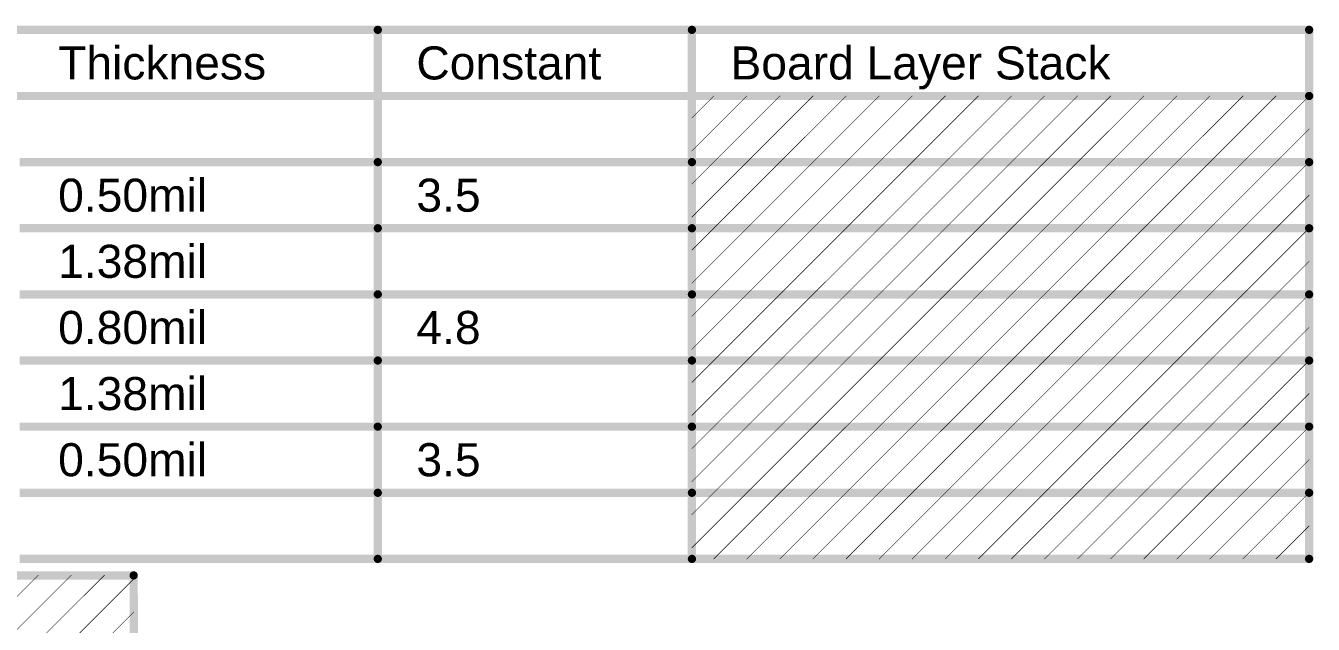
# Model space of a CAD drawing. Header units: millimetres. Extents: x 0 to 13.5, y -0.9 to 3.4.
# Drawn here: x 11.148 to 13.484, y 1.441 to 2.527 of the extents above; entities that cross this region are included whole.
import ezdxf

# ---------------------------------------------------------------- set-up
doc = ezdxf.new("R2010")
doc.units = ezdxf.units.MM
doc.header["$MEASUREMENT"] = 0
doc.layers.add('Mechanical2', color=216, linetype='Continuous')
doc.styles.add('Arial', font='', dxfattribs={"height": 0.2})
doc.styles.get('Arial').set_extended_font_data('Arial')

msp = doc.modelspace()

# ---------------------------------------------------------------- linework, layer by layer
at = {"layer": 'Mechanical2'}
for points, const_width in [([(8.9374, 2.5192), (13.4762, 2.5192)], 0.015), ([(11.7867, 1.5592), (11.7867, 2.5192)], 0.015), ([(12.3565, 1.5592), (12.3565, 2.5192)], 0.015), ([(13.4762, 1.5592), (13.4762, 2.5192)], 0.015), ([(8.9374, 2.3992), (13.4762, 2.3992)], 0.015), ([(12.3565, 2.3595), (12.3962, 2.3992)], 0.001), ([(12.3565, 2.2995), (12.4562, 2.3992)], 0.001), ([(12.3962, 2.2792), (12.5162, 2.3992)], 0.001), ([(12.4562, 2.2792), (12.5762, 2.3992)], 0.001), ([(12.5162, 2.2792), (12.6362, 2.3992)], 0.001), ([(12.5762, 2.2792), (12.6962, 2.3992)], 0.001), ([(12.6362, 2.2792), (12.7562, 2.3992)], 0.001), ([(12.6962, 2.2792), (12.8162, 2.3992)], 0.001), ([(12.7562, 2.2792), (12.8762, 2.3992)], 0.001), ([(12.8162, 2.2792), (12.9362, 2.3992)], 0.001), ([(12.8762, 2.2792), (12.9962, 2.3992)], 0.001), ([(12.9362, 2.2792), (13.0562, 2.3992)], 0.001), ([(12.9962, 2.2792), (13.1162, 2.3992)], 0.001), ([(13.0562, 2.2792), (13.1762, 2.3992)], 0.001), ([(13.1162, 2.2792), (13.2362, 2.3992)], 0.001), ([(13.1762, 2.2792), (13.2962, 2.3992)], 0.001), ([(13.2362, 2.2792), (13.3562, 2.3992)], 0.001), ([(13.2962, 2.2792), (13.4162, 2.3992)], 0.001), ([(13.3562, 2.2792), (13.4762, 2.3992)], 0.001), ([(13.4162, 2.2792), (13.4762, 2.3392)], 0.001), ([(11.1368, 2.2792), (11.7867, 2.2792)], 0.015), ([(11.7867, 2.2792), (12.3565, 2.2792)], 0.015), ([(12.3565, 2.2792), (13.4762, 2.2792)], 0.015), ([(12.3565, 2.2395), (12.3962, 2.2792)], 0.001), ([(12.3565, 2.1795), (12.4562, 2.2792)], 0.001), ([(12.3962, 2.1592), (12.5162, 2.2792)], 0.001), ([(12.4562, 2.1592), (12.5762, 2.2792)], 0.001), ([(12.5162, 2.1592), (12.6362, 2.2792)], 0.001), ([(12.5762, 2.1592), (12.6962, 2.2792)], 0.001), ([(12.6362, 2.1592), (12.7562, 2.2792)], 0.001), ([(12.6962, 2.1592), (12.8162, 2.2792)], 0.001), ([(12.7562, 2.1592), (12.8762, 2.2792)], 0.001), ([(12.8162, 2.1592), (12.9362, 2.2792)], 0.001), ([(12.8762, 2.1592), (12.9962, 2.2792)], 0.001), ([(12.9362, 2.1592), (13.0562, 2.2792)], 0.001), ([(12.9962, 2.1592), (13.1162, 2.2792)], 0.001), ([(13.0562, 2.1592), (13.1762, 2.2792)], 0.001), ([(13.1162, 2.1592), (13.2362, 2.2792)], 0.001), ([(13.1762, 2.1592), (13.2962, 2.2792)], 0.001), ([(13.2362, 2.1592), (13.3562, 2.2792)], 0.001), ([(13.2962, 2.1592), (13.4162, 2.2792)], 0.001), ([(13.3562, 2.1592), (13.4762, 2.2792)], 0.001), ([(13.4162, 2.1592), (13.4762, 2.2192)], 0.001), ([(11.1368, 2.1592), (11.7867, 2.1592)], 0.015), ([(11.7867, 2.1592), (12.3565, 2.1592)], 0.015), ([(12.3565, 2.1592), (13.4762, 2.1592)], 0.015), ([(12.3565, 2.1195), (12.3962, 2.1592)], 0.001), ([(12.3565, 2.0595), (12.4562, 2.1592)], 0.001), ([(12.3962, 2.0392), (12.5162, 2.1592)], 0.001), ([(12.4562, 2.0392), (12.5762, 2.1592)], 0.001), ([(12.5162, 2.0392), (12.6362, 2.1592)], 0.001), ([(12.5762, 2.0392), (12.6962, 2.1592)], 0.001), ([(12.6362, 2.0392), (12.7562, 2.1592)], 0.001), ([(12.6962, 2.0392), (12.8162, 2.1592)], 0.001), ([(12.7562, 2.0392), (12.8762, 2.1592)], 0.001), ([(12.8162, 2.0392), (12.9362, 2.1592)], 0.001), ([(12.8762, 2.0392), (12.9962, 2.1592)], 0.001), ([(12.9362, 2.0392), (13.0562, 2.1592)], 0.001), ([(12.9962, 2.0392), (13.1162, 2.1592)], 0.001), ([(13.0562, 2.0392), (13.1762, 2.1592)], 0.001), ([(13.1162, 2.0392), (13.2362, 2.1592)], 0.001), ([(13.1762, 2.0392), (13.2962, 2.1592)], 0.001), ([(13.2362, 2.0392), (13.3562, 2.1592)], 0.001), ([(13.2962, 2.0392), (13.4162, 2.1592)], 0.001), ([(13.3562, 2.0392), (13.4762, 2.1592)], 0.001), ([(13.4162, 2.0392), (13.4762, 2.0992)], 0.001), ([(11.1368, 2.0392), (11.7867, 2.0392)], 0.015), ([(11.7867, 2.0392), (12.3565, 2.0392)], 0.015), ([(12.3565, 2.0392), (13.4762, 2.0392)], 0.015), ([(12.3565, 1.9995), (12.3962, 2.0392)], 0.001), ([(12.3565, 1.9395), (12.4562, 2.0392)], 0.001), ([(12.3962, 1.9192), (12.5162, 2.0392)], 0.001), ([(12.4562, 1.9192), (12.5762, 2.0392)], 0.001), ([(12.5162, 1.9192), (12.6362, 2.0392)], 0.001), ([(12.5762, 1.9192), (12.6962, 2.0392)], 0.001), ([(12.6362, 1.9192), (12.7562, 2.0392)], 0.001), ([(12.6962, 1.9192), (12.8162, 2.0392)], 0.001), ([(12.7562, 1.9192), (12.8762, 2.0392)], 0.001), ([(12.8162, 1.9192), (12.9362, 2.0392)], 0.001), ([(12.8762, 1.9192), (12.9962, 2.0392)], 0.001), ([(12.9362, 1.9192), (13.0562, 2.0392)], 0.001), ([(12.9962, 1.9192), (13.1162, 2.0392)], 0.001), ([(13.0562, 1.9192), (13.1762, 2.0392)], 0.001), ([(13.1162, 1.9192), (13.2362, 2.0392)], 0.001), ([(13.1762, 1.9192), (13.2962, 2.0392)], 0.001), ([(13.2362, 1.9192), (13.3562, 2.0392)], 0.001), ([(13.2962, 1.9192), (13.4162, 2.0392)], 0.001), ([(13.3562, 1.9192), (13.4762, 2.0392)], 0.001), ([(13.4162, 1.9192), (13.4762, 1.9792)], 0.001), ([(11.1368, 1.9192), (11.7867, 1.9192)], 0.015), ([(11.7867, 1.9192), (12.3565, 1.9192)], 0.015), ([(12.3565, 1.9192), (13.4762, 1.9192)], 0.015), ([(12.3565, 1.8795), (12.3962, 1.9192)], 0.001), ([(12.3565, 1.8195), (12.4562, 1.9192)], 0.001), ([(12.3962, 1.7992), (12.5162, 1.9192)], 0.001), ([(12.4562, 1.7992), (12.5762, 1.9192)], 0.001), ([(12.5162, 1.7992), (12.6362, 1.9192)], 0.001), ([(12.5762, 1.7992), (12.6962, 1.9192)], 0.001), ([(12.6362, 1.7992), (12.7562, 1.9192)], 0.001), ([(12.6962, 1.7992), (12.8162, 1.9192)], 0.001), ([(12.7562, 1.7992), (12.8762, 1.9192)], 0.001), ([(12.8162, 1.7992), (12.9362, 1.9192)], 0.001), ([(12.8762, 1.7992), (12.9962, 1.9192)], 0.001), ([(12.9362, 1.7992), (13.0562, 1.9192)], 0.001), ([(12.9962, 1.7992), (13.1162, 1.9192)], 0.001), ([(13.0562, 1.7992), (13.1762, 1.9192)], 0.001), ([(13.1162, 1.7992), (13.2362, 1.9192)], 0.001), ([(13.1762, 1.7992), (13.2962, 1.9192)], 0.001), ([(13.2362, 1.7992), (13.3562, 1.9192)], 0.001), ([(13.2962, 1.7992), (13.4162, 1.9192)], 0.001), ([(13.3562, 1.7992), (13.4762, 1.9192)], 0.001), ([(13.4162, 1.7992), (13.4762, 1.8592)], 0.001), ([(11.1368, 1.7992), (11.7867, 1.7992)], 0.015), ([(11.7867, 1.7992), (12.3565, 1.7992)], 0.015), ([(12.3565, 1.7992), (13.4762, 1.7992)], 0.015), ([(12.3565, 1.7595), (12.3962, 1.7992)], 0.001), ([(12.3565, 1.6995), (12.4562, 1.7992)], 0.001), ([(12.3962, 1.6792), (12.5162, 1.7992)], 0.001), ([(12.4562, 1.6792), (12.5762, 1.7992)], 0.001), ([(12.5162, 1.6792), (12.6362, 1.7992)], 0.001), ([(12.5762, 1.6792), (12.6962, 1.7992)], 0.001), ([(12.6362, 1.6792), (12.7562, 1.7992)], 0.001), ([(12.6962, 1.6792), (12.8162, 1.7992)], 0.001), ([(12.7562, 1.6792), (12.8762, 1.7992)], 0.001), ([(12.8162, 1.6792), (12.9362, 1.7992)], 0.001), ([(12.8762, 1.6792), (12.9962, 1.7992)], 0.001), ([(12.9362, 1.6792), (13.0562, 1.7992)], 0.001), ([(12.9962, 1.6792), (13.1162, 1.7992)], 0.001), ([(13.0562, 1.6792), (13.1762, 1.7992)], 0.001), ([(13.1162, 1.6792), (13.2362, 1.7992)], 0.001), ([(13.1762, 1.6792), (13.2962, 1.7992)], 0.001), ([(13.2362, 1.6792), (13.3562, 1.7992)], 0.001), ([(13.2962, 1.6792), (13.4162, 1.7992)], 0.001), ([(13.3562, 1.6792), (13.4762, 1.7992)], 0.001), ([(13.4162, 1.6792), (13.4762, 1.7392)], 0.001), ([(11.1368, 1.6792), (11.7867, 1.6792)], 0.015), ([(11.7867, 1.6792), (12.3565, 1.6792)], 0.015), ([(12.3565, 1.6792), (13.4762, 1.6792)], 0.015), ([(12.3565, 1.6395), (12.3962, 1.6792)], 0.001), ([(12.3565, 1.5795), (12.4562, 1.6792)], 0.001), ([(12.3962, 1.5592), (12.5162, 1.6792)], 0.001), ([(12.4562, 1.5592), (12.5762, 1.6792)], 0.001), ([(12.5162, 1.5592), (12.6362, 1.6792)], 0.001), ([(12.5762, 1.5592), (12.6962, 1.6792)], 0.001), ([(12.6362, 1.5592), (12.7562, 1.6792)], 0.001), ([(12.6962, 1.5592), (12.8162, 1.6792)], 0.001), ([(12.7562, 1.5592), (12.8762, 1.6792)], 0.001), ([(12.8162, 1.5592), (12.9362, 1.6792)], 0.001), ([(12.8762, 1.5592), (12.9962, 1.6792)], 0.001), ([(12.9362, 1.5592), (13.0562, 1.6792)], 0.001), ([(12.9962, 1.5592), (13.1162, 1.6792)], 0.001), ([(13.0562, 1.5592), (13.1762, 1.6792)], 0.001), ([(13.1162, 1.5592), (13.2362, 1.6792)], 0.001), ([(13.1762, 1.5592), (13.2962, 1.6792)], 0.001), ([(13.2362, 1.5592), (13.3562, 1.6792)], 0.001), ([(13.2962, 1.5592), (13.4162, 1.6792)], 0.001), ([(13.3562, 1.5592), (13.4762, 1.6792)], 0.001), ([(13.4162, 1.5592), (13.4762, 1.6192)], 0.001), ([(11.1368, 1.5592), (11.7867, 1.5592)], 0.015), ([(11.7867, 1.5592), (12.3565, 1.5592)], 0.015), ([(12.3565, 1.5592), (13.4762, 1.5592)], 0.015), ([(10.7838, 1.1427), (11.1708, 1.5297)], 0.001), ([(10.8439, 1.1428), (11.2308, 1.5297)], 0.001), ([(10.8522, 1.0911), (11.2908, 1.5297)], 0.001), ([(10.8973, 1.0763), (11.3439, 1.5228)], 0.001), ([(10.9349, 1.529), (11.3438, 1.5292)], 0.015), ([(11.3438, 1.5292), (11.344, 1.4117)], 0.015), ([(10.8973, 1.0163), (11.3439, 1.4628)], 0.001)]:
    msp.add_lwpolyline(points, dxfattribs=dict(at, const_width=const_width))
for points, const_width in [([(11.7829, 2.5192, 1), (11.7904, 2.5192, 1)], 0.0075), ([(12.3528, 2.5192, 1), (12.3603, 2.5192, 1)], 0.0075), ([(13.4725, 2.5192, 1), (13.48, 2.5192, 1)], 0.0075), ([(13.4725, 2.5192, 1), (13.48, 2.5192, 1)], 0.0075), ([(13.4725, 2.3992, 1), (13.48, 2.3992, 1)], 0.0075), ([(12.396, 2.3992, 1), (12.3965, 2.3992, 1)], 0.0005), ([(12.456, 2.3992, 1), (12.4565, 2.3992, 1)], 0.0005), ([(12.516, 2.3992, 1), (12.5165, 2.3992, 1)], 0.0005), ([(12.576, 2.3992, 1), (12.5765, 2.3992, 1)], 0.0005), ([(12.636, 2.3992, 1), (12.6365, 2.3992, 1)], 0.0005), ([(12.696, 2.3992, 1), (12.6965, 2.3992, 1)], 0.0005), ([(12.756, 2.3992, 1), (12.7565, 2.3992, 1)], 0.0005), ([(12.816, 2.3992, 1), (12.8165, 2.3992, 1)], 0.0005), ([(12.876, 2.3992, 1), (12.8765, 2.3992, 1)], 0.0005), ([(12.936, 2.3992, 1), (12.9365, 2.3992, 1)], 0.0005), ([(12.996, 2.3992, 1), (12.9965, 2.3992, 1)], 0.0005), ([(13.056, 2.3992, 1), (13.0565, 2.3992, 1)], 0.0005), ([(13.116, 2.3992, 1), (13.1165, 2.3992, 1)], 0.0005), ([(13.176, 2.3992, 1), (13.1765, 2.3992, 1)], 0.0005), ([(13.236, 2.3992, 1), (13.2365, 2.3992, 1)], 0.0005), ([(13.296, 2.3992, 1), (13.2965, 2.3992, 1)], 0.0005), ([(13.356, 2.3992, 1), (13.3565, 2.3992, 1)], 0.0005), ([(13.416, 2.3992, 1), (13.4165, 2.3992, 1)], 0.0005), ([(13.476, 2.3992, 1), (13.4765, 2.3992, 1)], 0.0005), ([(12.3563, 2.3595, 1), (12.3568, 2.3595, 1)], 0.0005), ([(13.476, 2.3392, 1), (13.4765, 2.3392, 1)], 0.0005), ([(12.3563, 2.2995, 1), (12.3568, 2.2995, 1)], 0.0005), ([(11.7829, 2.2792, 1), (11.7904, 2.2792, 1)], 0.0075), ([(11.7829, 2.2792, 1), (11.7904, 2.2792, 1)], 0.0075), ([(12.3528, 2.2792, 1), (12.3603, 2.2792, 1)], 0.0075), ([(12.3528, 2.2792, 1), (12.3603, 2.2792, 1)], 0.0075), ([(12.396, 2.2792, 1), (12.3965, 2.2792, 1)], 0.0005), ([(12.396, 2.2792, 1), (12.3965, 2.2792, 1)], 0.0005), ([(12.456, 2.2792, 1), (12.4565, 2.2792, 1)], 0.0005), ([(12.456, 2.2792, 1), (12.4565, 2.2792, 1)], 0.0005), ([(12.516, 2.2792, 1), (12.5165, 2.2792, 1)], 0.0005), ([(12.516, 2.2792, 1), (12.5165, 2.2792, 1)], 0.0005), ([(12.576, 2.2792, 1), (12.5765, 2.2792, 1)], 0.0005), ([(12.576, 2.2792, 1), (12.5765, 2.2792, 1)], 0.0005), ([(12.636, 2.2792, 1), (12.6365, 2.2792, 1)], 0.0005), ([(12.636, 2.2792, 1), (12.6365, 2.2792, 1)], 0.0005), ([(12.696, 2.2792, 1), (12.6965, 2.2792, 1)], 0.0005), ([(12.696, 2.2792, 1), (12.6965, 2.2792, 1)], 0.0005), ([(12.756, 2.2792, 1), (12.7565, 2.2792, 1)], 0.0005), ([(12.756, 2.2792, 1), (12.7565, 2.2792, 1)], 0.0005), ([(12.816, 2.2792, 1), (12.8165, 2.2792, 1)], 0.0005), ([(12.816, 2.2792, 1), (12.8165, 2.2792, 1)], 0.0005), ([(12.876, 2.2792, 1), (12.8765, 2.2792, 1)], 0.0005), ([(12.876, 2.2792, 1), (12.8765, 2.2792, 1)], 0.0005), ([(12.936, 2.2792, 1), (12.9365, 2.2792, 1)], 0.0005), ([(12.936, 2.2792, 1), (12.9365, 2.2792, 1)], 0.0005), ([(12.996, 2.2792, 1), (12.9965, 2.2792, 1)], 0.0005), ([(12.996, 2.2792, 1), (12.9965, 2.2792, 1)], 0.0005), ([(13.056, 2.2792, 1), (13.0565, 2.2792, 1)], 0.0005), ([(13.056, 2.2792, 1), (13.0565, 2.2792, 1)], 0.0005), ([(13.116, 2.2792, 1), (13.1165, 2.2792, 1)], 0.0005), ([(13.116, 2.2792, 1), (13.1165, 2.2792, 1)], 0.0005), ([(13.176, 2.2792, 1), (13.1765, 2.2792, 1)], 0.0005), ([(13.176, 2.2792, 1), (13.1765, 2.2792, 1)], 0.0005), ([(13.236, 2.2792, 1), (13.2365, 2.2792, 1)], 0.0005), ([(13.236, 2.2792, 1), (13.2365, 2.2792, 1)], 0.0005), ([(13.296, 2.2792, 1), (13.2965, 2.2792, 1)], 0.0005), ([(13.296, 2.2792, 1), (13.2965, 2.2792, 1)], 0.0005), ([(13.356, 2.2792, 1), (13.3565, 2.2792, 1)], 0.0005), ([(13.356, 2.2792, 1), (13.3565, 2.2792, 1)], 0.0005), ([(13.416, 2.2792, 1), (13.4165, 2.2792, 1)], 0.0005), ([(13.416, 2.2792, 1), (13.4165, 2.2792, 1)], 0.0005), ([(13.4725, 2.2792, 1), (13.48, 2.2792, 1)], 0.0075), ([(13.476, 2.2792, 1), (13.4765, 2.2792, 1)], 0.0005), ([(12.3563, 2.2395, 1), (12.3568, 2.2395, 1)], 0.0005), ([(13.476, 2.2192, 1), (13.4765, 2.2192, 1)], 0.0005), ([(12.3563, 2.1795, 1), (12.3568, 2.1795, 1)], 0.0005), ([(11.7829, 2.1592, 1), (11.7904, 2.1592, 1)], 0.0075), ([(11.7829, 2.1592, 1), (11.7904, 2.1592, 1)], 0.0075), ([(12.3528, 2.1592, 1), (12.3603, 2.1592, 1)], 0.0075), ([(12.3528, 2.1592, 1), (12.3603, 2.1592, 1)], 0.0075), ([(12.396, 2.1592, 1), (12.3965, 2.1592, 1)], 0.0005), ([(12.396, 2.1592, 1), (12.3965, 2.1592, 1)], 0.0005), ([(12.456, 2.1592, 1), (12.4565, 2.1592, 1)], 0.0005), ([(12.456, 2.1592, 1), (12.4565, 2.1592, 1)], 0.0005), ([(12.516, 2.1592, 1), (12.5165, 2.1592, 1)], 0.0005), ([(12.516, 2.1592, 1), (12.5165, 2.1592, 1)], 0.0005), ([(12.576, 2.1592, 1), (12.5765, 2.1592, 1)], 0.0005), ([(12.576, 2.1592, 1), (12.5765, 2.1592, 1)], 0.0005), ([(12.636, 2.1592, 1), (12.6365, 2.1592, 1)], 0.0005), ([(12.636, 2.1592, 1), (12.6365, 2.1592, 1)], 0.0005), ([(12.696, 2.1592, 1), (12.6965, 2.1592, 1)], 0.0005), ([(12.696, 2.1592, 1), (12.6965, 2.1592, 1)], 0.0005), ([(12.756, 2.1592, 1), (12.7565, 2.1592, 1)], 0.0005), ([(12.756, 2.1592, 1), (12.7565, 2.1592, 1)], 0.0005), ([(12.816, 2.1592, 1), (12.8165, 2.1592, 1)], 0.0005), ([(12.816, 2.1592, 1), (12.8165, 2.1592, 1)], 0.0005), ([(12.876, 2.1592, 1), (12.8765, 2.1592, 1)], 0.0005), ([(12.876, 2.1592, 1), (12.8765, 2.1592, 1)], 0.0005), ([(12.936, 2.1592, 1), (12.9365, 2.1592, 1)], 0.0005), ([(12.936, 2.1592, 1), (12.9365, 2.1592, 1)], 0.0005), ([(12.996, 2.1592, 1), (12.9965, 2.1592, 1)], 0.0005), ([(12.996, 2.1592, 1), (12.9965, 2.1592, 1)], 0.0005), ([(13.056, 2.1592, 1), (13.0565, 2.1592, 1)], 0.0005), ([(13.056, 2.1592, 1), (13.0565, 2.1592, 1)], 0.0005), ([(13.116, 2.1592, 1), (13.1165, 2.1592, 1)], 0.0005), ([(13.116, 2.1592, 1), (13.1165, 2.1592, 1)], 0.0005), ([(13.176, 2.1592, 1), (13.1765, 2.1592, 1)], 0.0005), ([(13.176, 2.1592, 1), (13.1765, 2.1592, 1)], 0.0005), ([(13.236, 2.1592, 1), (13.2365, 2.1592, 1)], 0.0005), ([(13.236, 2.1592, 1), (13.2365, 2.1592, 1)], 0.0005), ([(13.296, 2.1592, 1), (13.2965, 2.1592, 1)], 0.0005), ([(13.296, 2.1592, 1), (13.2965, 2.1592, 1)], 0.0005), ([(13.356, 2.1592, 1), (13.3565, 2.1592, 1)], 0.0005), ([(13.356, 2.1592, 1), (13.3565, 2.1592, 1)], 0.0005), ([(13.416, 2.1592, 1), (13.4165, 2.1592, 1)], 0.0005), ([(13.416, 2.1592, 1), (13.4165, 2.1592, 1)], 0.0005), ([(13.4725, 2.1592, 1), (13.48, 2.1592, 1)], 0.0075), ([(13.476, 2.1592, 1), (13.4765, 2.1592, 1)], 0.0005), ([(12.3563, 2.1195, 1), (12.3568, 2.1195, 1)], 0.0005), ([(13.476, 2.0992, 1), (13.4765, 2.0992, 1)], 0.0005), ([(12.3563, 2.0595, 1), (12.3568, 2.0595, 1)], 0.0005), ([(11.7829, 2.0392, 1), (11.7904, 2.0392, 1)], 0.0075), ([(11.7829, 2.0392, 1), (11.7904, 2.0392, 1)], 0.0075), ([(12.3528, 2.0392, 1), (12.3603, 2.0392, 1)], 0.0075), ([(12.3528, 2.0392, 1), (12.3603, 2.0392, 1)], 0.0075), ([(12.396, 2.0392, 1), (12.3965, 2.0392, 1)], 0.0005), ([(12.396, 2.0392, 1), (12.3965, 2.0392, 1)], 0.0005), ([(12.456, 2.0392, 1), (12.4565, 2.0392, 1)], 0.0005), ([(12.456, 2.0392, 1), (12.4565, 2.0392, 1)], 0.0005), ([(12.516, 2.0392, 1), (12.5165, 2.0392, 1)], 0.0005), ([(12.516, 2.0392, 1), (12.5165, 2.0392, 1)], 0.0005), ([(12.576, 2.0392, 1), (12.5765, 2.0392, 1)], 0.0005), ([(12.576, 2.0392, 1), (12.5765, 2.0392, 1)], 0.0005), ([(12.636, 2.0392, 1), (12.6365, 2.0392, 1)], 0.0005), ([(12.636, 2.0392, 1), (12.6365, 2.0392, 1)], 0.0005), ([(12.696, 2.0392, 1), (12.6965, 2.0392, 1)], 0.0005), ([(12.696, 2.0392, 1), (12.6965, 2.0392, 1)], 0.0005), ([(12.756, 2.0392, 1), (12.7565, 2.0392, 1)], 0.0005), ([(12.756, 2.0392, 1), (12.7565, 2.0392, 1)], 0.0005), ([(12.816, 2.0392, 1), (12.8165, 2.0392, 1)], 0.0005), ([(12.816, 2.0392, 1), (12.8165, 2.0392, 1)], 0.0005), ([(12.876, 2.0392, 1), (12.8765, 2.0392, 1)], 0.0005), ([(12.876, 2.0392, 1), (12.8765, 2.0392, 1)], 0.0005), ([(12.936, 2.0392, 1), (12.9365, 2.0392, 1)], 0.0005), ([(12.936, 2.0392, 1), (12.9365, 2.0392, 1)], 0.0005), ([(12.996, 2.0392, 1), (12.9965, 2.0392, 1)], 0.0005), ([(12.996, 2.0392, 1), (12.9965, 2.0392, 1)], 0.0005), ([(13.056, 2.0392, 1), (13.0565, 2.0392, 1)], 0.0005), ([(13.056, 2.0392, 1), (13.0565, 2.0392, 1)], 0.0005), ([(13.116, 2.0392, 1), (13.1165, 2.0392, 1)], 0.0005), ([(13.116, 2.0392, 1), (13.1165, 2.0392, 1)], 0.0005), ([(13.176, 2.0392, 1), (13.1765, 2.0392, 1)], 0.0005), ([(13.176, 2.0392, 1), (13.1765, 2.0392, 1)], 0.0005), ([(13.236, 2.0392, 1), (13.2365, 2.0392, 1)], 0.0005), ([(13.236, 2.0392, 1), (13.2365, 2.0392, 1)], 0.0005), ([(13.296, 2.0392, 1), (13.2965, 2.0392, 1)], 0.0005), ([(13.296, 2.0392, 1), (13.2965, 2.0392, 1)], 0.0005), ([(13.356, 2.0392, 1), (13.3565, 2.0392, 1)], 0.0005), ([(13.356, 2.0392, 1), (13.3565, 2.0392, 1)], 0.0005), ([(13.416, 2.0392, 1), (13.4165, 2.0392, 1)], 0.0005), ([(13.416, 2.0392, 1), (13.4165, 2.0392, 1)], 0.0005), ([(13.4725, 2.0392, 1), (13.48, 2.0392, 1)], 0.0075), ([(13.476, 2.0392, 1), (13.4765, 2.0392, 1)], 0.0005), ([(12.3563, 1.9995, 1), (12.3568, 1.9995, 1)], 0.0005), ([(13.476, 1.9792, 1), (13.4765, 1.9792, 1)], 0.0005), ([(12.3563, 1.9395, 1), (12.3568, 1.9395, 1)], 0.0005), ([(11.7829, 1.9192, 1), (11.7904, 1.9192, 1)], 0.0075), ([(11.7829, 1.9192, 1), (11.7904, 1.9192, 1)], 0.0075), ([(12.3528, 1.9192, 1), (12.3603, 1.9192, 1)], 0.0075), ([(12.3528, 1.9192, 1), (12.3603, 1.9192, 1)], 0.0075), ([(12.396, 1.9192, 1), (12.3965, 1.9192, 1)], 0.0005), ([(12.396, 1.9192, 1), (12.3965, 1.9192, 1)], 0.0005), ([(12.456, 1.9192, 1), (12.4565, 1.9192, 1)], 0.0005), ([(12.456, 1.9192, 1), (12.4565, 1.9192, 1)], 0.0005), ([(12.516, 1.9192, 1), (12.5165, 1.9192, 1)], 0.0005), ([(12.516, 1.9192, 1), (12.5165, 1.9192, 1)], 0.0005), ([(12.576, 1.9192, 1), (12.5765, 1.9192, 1)], 0.0005), ([(12.576, 1.9192, 1), (12.5765, 1.9192, 1)], 0.0005), ([(12.636, 1.9192, 1), (12.6365, 1.9192, 1)], 0.0005), ([(12.636, 1.9192, 1), (12.6365, 1.9192, 1)], 0.0005), ([(12.696, 1.9192, 1), (12.6965, 1.9192, 1)], 0.0005), ([(12.696, 1.9192, 1), (12.6965, 1.9192, 1)], 0.0005), ([(12.756, 1.9192, 1), (12.7565, 1.9192, 1)], 0.0005), ([(12.756, 1.9192, 1), (12.7565, 1.9192, 1)], 0.0005), ([(12.816, 1.9192, 1), (12.8165, 1.9192, 1)], 0.0005), ([(12.816, 1.9192, 1), (12.8165, 1.9192, 1)], 0.0005), ([(12.876, 1.9192, 1), (12.8765, 1.9192, 1)], 0.0005), ([(12.876, 1.9192, 1), (12.8765, 1.9192, 1)], 0.0005), ([(12.936, 1.9192, 1), (12.9365, 1.9192, 1)], 0.0005), ([(12.936, 1.9192, 1), (12.9365, 1.9192, 1)], 0.0005), ([(12.996, 1.9192, 1), (12.9965, 1.9192, 1)], 0.0005), ([(12.996, 1.9192, 1), (12.9965, 1.9192, 1)], 0.0005), ([(13.056, 1.9192, 1), (13.0565, 1.9192, 1)], 0.0005), ([(13.056, 1.9192, 1), (13.0565, 1.9192, 1)], 0.0005), ([(13.116, 1.9192, 1), (13.1165, 1.9192, 1)], 0.0005), ([(13.116, 1.9192, 1), (13.1165, 1.9192, 1)], 0.0005), ([(13.176, 1.9192, 1), (13.1765, 1.9192, 1)], 0.0005), ([(13.176, 1.9192, 1), (13.1765, 1.9192, 1)], 0.0005), ([(13.236, 1.9192, 1), (13.2365, 1.9192, 1)], 0.0005), ([(13.236, 1.9192, 1), (13.2365, 1.9192, 1)], 0.0005), ([(13.296, 1.9192, 1), (13.2965, 1.9192, 1)], 0.0005), ([(13.296, 1.9192, 1), (13.2965, 1.9192, 1)], 0.0005), ([(13.356, 1.9192, 1), (13.3565, 1.9192, 1)], 0.0005), ([(13.356, 1.9192, 1), (13.3565, 1.9192, 1)], 0.0005), ([(13.416, 1.9192, 1), (13.4165, 1.9192, 1)], 0.0005), ([(13.416, 1.9192, 1), (13.4165, 1.9192, 1)], 0.0005), ([(13.4725, 1.9192, 1), (13.48, 1.9192, 1)], 0.0075), ([(13.476, 1.9192, 1), (13.4765, 1.9192, 1)], 0.0005), ([(12.3563, 1.8795, 1), (12.3568, 1.8795, 1)], 0.0005), ([(13.476, 1.8592, 1), (13.4765, 1.8592, 1)], 0.0005), ([(11.7829, 1.7992, 1), (11.7904, 1.7992, 1)], 0.0075), ([(11.7829, 1.7992, 1), (11.7904, 1.7992, 1)], 0.0075), ([(12.3528, 1.7992, 1), (12.3603, 1.7992, 1)], 0.0075), ([(12.3528, 1.7992, 1), (12.3603, 1.7992, 1)], 0.0075), ([(12.3563, 1.8195, 1), (12.3568, 1.8195, 1)], 0.0005), ([(12.396, 1.7992, 1), (12.3965, 1.7992, 1)], 0.0005), ([(12.396, 1.7992, 1), (12.3965, 1.7992, 1)], 0.0005), ([(12.456, 1.7992, 1), (12.4565, 1.7992, 1)], 0.0005), ([(12.456, 1.7992, 1), (12.4565, 1.7992, 1)], 0.0005), ([(12.516, 1.7992, 1), (12.5165, 1.7992, 1)], 0.0005), ([(12.516, 1.7992, 1), (12.5165, 1.7992, 1)], 0.0005), ([(12.576, 1.7992, 1), (12.5765, 1.7992, 1)], 0.0005), ([(12.576, 1.7992, 1), (12.5765, 1.7992, 1)], 0.0005), ([(12.636, 1.7992, 1), (12.6365, 1.7992, 1)], 0.0005), ([(12.636, 1.7992, 1), (12.6365, 1.7992, 1)], 0.0005), ([(12.696, 1.7992, 1), (12.6965, 1.7992, 1)], 0.0005), ([(12.696, 1.7992, 1), (12.6965, 1.7992, 1)], 0.0005), ([(12.756, 1.7992, 1), (12.7565, 1.7992, 1)], 0.0005), ([(12.756, 1.7992, 1), (12.7565, 1.7992, 1)], 0.0005), ([(12.816, 1.7992, 1), (12.8165, 1.7992, 1)], 0.0005), ([(12.816, 1.7992, 1), (12.8165, 1.7992, 1)], 0.0005), ([(12.876, 1.7992, 1), (12.8765, 1.7992, 1)], 0.0005), ([(12.876, 1.7992, 1), (12.8765, 1.7992, 1)], 0.0005), ([(12.936, 1.7992, 1), (12.9365, 1.7992, 1)], 0.0005), ([(12.936, 1.7992, 1), (12.9365, 1.7992, 1)], 0.0005), ([(12.996, 1.7992, 1), (12.9965, 1.7992, 1)], 0.0005), ([(12.996, 1.7992, 1), (12.9965, 1.7992, 1)], 0.0005), ([(13.056, 1.7992, 1), (13.0565, 1.7992, 1)], 0.0005), ([(13.056, 1.7992, 1), (13.0565, 1.7992, 1)], 0.0005), ([(13.116, 1.7992, 1), (13.1165, 1.7992, 1)], 0.0005), ([(13.116, 1.7992, 1), (13.1165, 1.7992, 1)], 0.0005), ([(13.176, 1.7992, 1), (13.1765, 1.7992, 1)], 0.0005), ([(13.176, 1.7992, 1), (13.1765, 1.7992, 1)], 0.0005), ([(13.236, 1.7992, 1), (13.2365, 1.7992, 1)], 0.0005), ([(13.236, 1.7992, 1), (13.2365, 1.7992, 1)], 0.0005), ([(13.296, 1.7992, 1), (13.2965, 1.7992, 1)], 0.0005), ([(13.296, 1.7992, 1), (13.2965, 1.7992, 1)], 0.0005), ([(13.356, 1.7992, 1), (13.3565, 1.7992, 1)], 0.0005), ([(13.356, 1.7992, 1), (13.3565, 1.7992, 1)], 0.0005), ([(13.416, 1.7992, 1), (13.4165, 1.7992, 1)], 0.0005), ([(13.416, 1.7992, 1), (13.4165, 1.7992, 1)], 0.0005), ([(13.4725, 1.7992, 1), (13.48, 1.7992, 1)], 0.0075), ([(13.476, 1.7992, 1), (13.4765, 1.7992, 1)], 0.0005), ([(12.3563, 1.7595, 1), (12.3568, 1.7595, 1)], 0.0005), ([(13.476, 1.7392, 1), (13.4765, 1.7392, 1)], 0.0005), ([(11.7829, 1.6792, 1), (11.7904, 1.6792, 1)], 0.0075), ([(11.7829, 1.6792, 1), (11.7904, 1.6792, 1)], 0.0075), ([(12.3528, 1.6792, 1), (12.3603, 1.6792, 1)], 0.0075), ([(12.3528, 1.6792, 1), (12.3603, 1.6792, 1)], 0.0075), ([(12.3563, 1.6995, 1), (12.3568, 1.6995, 1)], 0.0005), ([(13.4725, 1.6792, 1), (13.48, 1.6792, 1)], 0.0075), ([(12.396, 1.6792, 1), (12.3965, 1.6792, 1)], 0.0005), ([(12.396, 1.6792, 1), (12.3965, 1.6792, 1)], 0.0005), ([(12.456, 1.6792, 1), (12.4565, 1.6792, 1)], 0.0005), ([(12.456, 1.6792, 1), (12.4565, 1.6792, 1)], 0.0005), ([(12.516, 1.6792, 1), (12.5165, 1.6792, 1)], 0.0005), ([(12.516, 1.6792, 1), (12.5165, 1.6792, 1)], 0.0005), ([(12.576, 1.6792, 1), (12.5765, 1.6792, 1)], 0.0005), ([(12.576, 1.6792, 1), (12.5765, 1.6792, 1)], 0.0005), ([(12.636, 1.6792, 1), (12.6365, 1.6792, 1)], 0.0005), ([(12.636, 1.6792, 1), (12.6365, 1.6792, 1)], 0.0005), ([(12.696, 1.6792, 1), (12.6965, 1.6792, 1)], 0.0005), ([(12.696, 1.6792, 1), (12.6965, 1.6792, 1)], 0.0005), ([(12.756, 1.6792, 1), (12.7565, 1.6792, 1)], 0.0005), ([(12.756, 1.6792, 1), (12.7565, 1.6792, 1)], 0.0005), ([(12.816, 1.6792, 1), (12.8165, 1.6792, 1)], 0.0005), ([(12.816, 1.6792, 1), (12.8165, 1.6792, 1)], 0.0005), ([(12.876, 1.6792, 1), (12.8765, 1.6792, 1)], 0.0005), ([(12.876, 1.6792, 1), (12.8765, 1.6792, 1)], 0.0005), ([(12.936, 1.6792, 1), (12.9365, 1.6792, 1)], 0.0005), ([(12.936, 1.6792, 1), (12.9365, 1.6792, 1)], 0.0005), ([(12.996, 1.6792, 1), (12.9965, 1.6792, 1)], 0.0005), ([(12.996, 1.6792, 1), (12.9965, 1.6792, 1)], 0.0005), ([(13.056, 1.6792, 1), (13.0565, 1.6792, 1)], 0.0005), ([(13.056, 1.6792, 1), (13.0565, 1.6792, 1)], 0.0005), ([(13.116, 1.6792, 1), (13.1165, 1.6792, 1)], 0.0005), ([(13.116, 1.6792, 1), (13.1165, 1.6792, 1)], 0.0005), ([(13.176, 1.6792, 1), (13.1765, 1.6792, 1)], 0.0005), ([(13.176, 1.6792, 1), (13.1765, 1.6792, 1)], 0.0005), ([(13.236, 1.6792, 1), (13.2365, 1.6792, 1)], 0.0005), ([(13.236, 1.6792, 1), (13.2365, 1.6792, 1)], 0.0005), ([(13.296, 1.6792, 1), (13.2965, 1.6792, 1)], 0.0005), ([(13.296, 1.6792, 1), (13.2965, 1.6792, 1)], 0.0005), ([(13.356, 1.6792, 1), (13.3565, 1.6792, 1)], 0.0005), ([(13.356, 1.6792, 1), (13.3565, 1.6792, 1)], 0.0005), ([(13.416, 1.6792, 1), (13.4165, 1.6792, 1)], 0.0005), ([(13.416, 1.6792, 1), (13.4165, 1.6792, 1)], 0.0005), ([(13.476, 1.6792, 1), (13.4765, 1.6792, 1)], 0.0005), ([(12.3563, 1.6395, 1), (12.3568, 1.6395, 1)], 0.0005), ([(13.476, 1.6192, 1), (13.4765, 1.6192, 1)], 0.0005), ([(11.7829, 1.5592, 1), (11.7904, 1.5592, 1)], 0.0075), ([(11.7829, 1.5592, 1), (11.7904, 1.5592, 1)], 0.0075), ([(11.7829, 1.5592, 1), (11.7904, 1.5592, 1)], 0.0075), ([(12.3528, 1.5592, 1), (12.3603, 1.5592, 1)], 0.0075), ([(12.3528, 1.5592, 1), (12.3603, 1.5592, 1)], 0.0075), ([(12.3528, 1.5592, 1), (12.3603, 1.5592, 1)], 0.0075), ([(12.3563, 1.5795, 1), (12.3568, 1.5795, 1)], 0.0005), ([(13.4725, 1.5592, 1), (13.48, 1.5592, 1)], 0.0075), ([(13.4725, 1.5592, 1), (13.48, 1.5592, 1)], 0.0075), ([(12.396, 1.5592, 1), (12.3965, 1.5592, 1)], 0.0005), ([(12.456, 1.5592, 1), (12.4565, 1.5592, 1)], 0.0005), ([(12.516, 1.5592, 1), (12.5165, 1.5592, 1)], 0.0005), ([(12.576, 1.5592, 1), (12.5765, 1.5592, 1)], 0.0005), ([(12.636, 1.5592, 1), (12.6365, 1.5592, 1)], 0.0005), ([(12.696, 1.5592, 1), (12.6965, 1.5592, 1)], 0.0005), ([(12.756, 1.5592, 1), (12.7565, 1.5592, 1)], 0.0005), ([(12.816, 1.5592, 1), (12.8165, 1.5592, 1)], 0.0005), ([(12.876, 1.5592, 1), (12.8765, 1.5592, 1)], 0.0005), ([(12.936, 1.5592, 1), (12.9365, 1.5592, 1)], 0.0005), ([(12.996, 1.5592, 1), (12.9965, 1.5592, 1)], 0.0005), ([(13.056, 1.5592, 1), (13.0565, 1.5592, 1)], 0.0005), ([(13.116, 1.5592, 1), (13.1165, 1.5592, 1)], 0.0005), ([(13.176, 1.5592, 1), (13.1765, 1.5592, 1)], 0.0005), ([(13.236, 1.5592, 1), (13.2365, 1.5592, 1)], 0.0005), ([(13.296, 1.5592, 1), (13.2965, 1.5592, 1)], 0.0005), ([(13.356, 1.5592, 1), (13.3565, 1.5592, 1)], 0.0005), ([(13.416, 1.5592, 1), (13.4165, 1.5592, 1)], 0.0005), ([(11.1705, 1.5297, 1), (11.171, 1.5297, 1)], 0.0005), ([(11.2305, 1.5297, 1), (11.231, 1.5297, 1)], 0.0005), ([(11.2905, 1.5297, 1), (11.291, 1.5297, 1)], 0.0005), ([(11.3401, 1.5292, 1), (11.3476, 1.5292, 1)], 0.0075), ([(11.3401, 1.5292, 1), (11.3476, 1.5292, 1)], 0.0075), ([(11.3436, 1.5228, 1), (11.3441, 1.5228, 1)], 0.0005), ([(11.3437, 1.4628, 1), (11.3442, 1.4628, 1)], 0.0005)]:
    msp.add_lwpolyline(points, format="xyb", close=True, dxfattribs=dict(at, const_width=const_width))

# ---------------------------------------------------------------- texts
at = {"layer": 'Mechanical2', "style": 'Arial'}
for s, p in [('Thickness', (11.2068, 2.4292)), ('Constant', (11.8567, 2.4292)), ('Board Layer Stack', (12.4265, 2.4292)), ('0.50mil', (11.2068, 2.1892)), ('3.5', (11.8567, 2.1892)), ('1.38mil', (11.2068, 2.0692)), ('0.80mil', (11.2068, 1.9492)), ('4.8', (11.8567, 1.9492)), ('1.38mil', (11.2068, 1.8292)), ('0.50mil', (11.2068, 1.7092)), ('3.5', (11.8567, 1.7092))]:
    msp.add_text(s, height=0.06, dxfattribs=at).set_placement(p)

doc.saveas('drawing.dxf')
